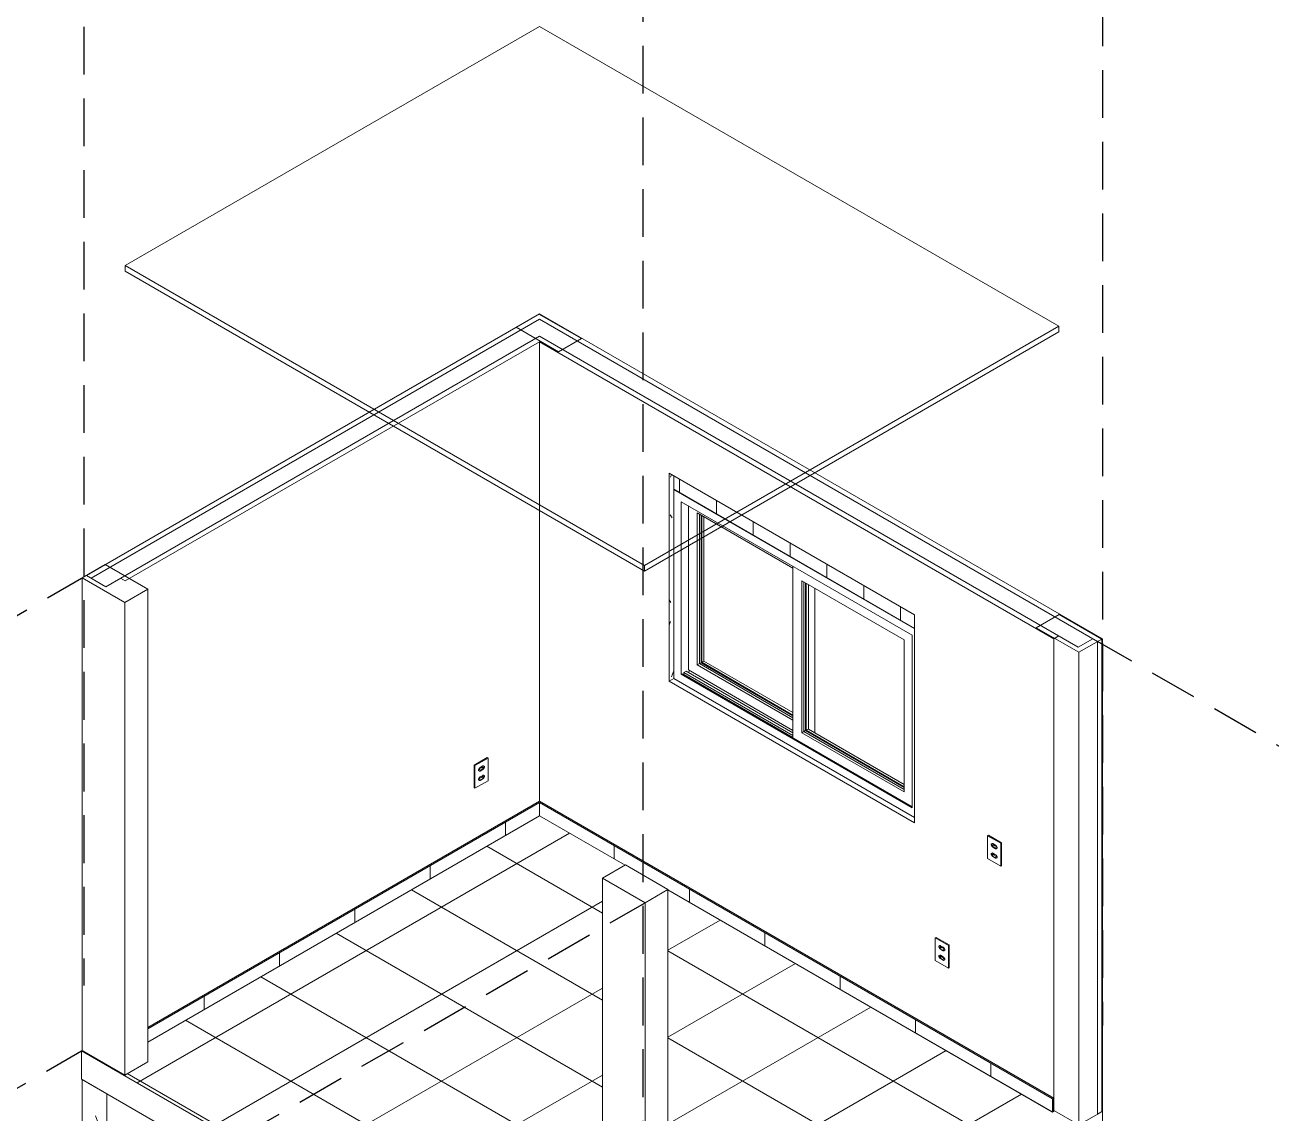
# Model space of a CAD drawing. Header units: inches. Extents: x -413 to -271, y -41 to 11.
# Drawn here: x -288.75 to -282.23, y -17.01 to -11.32 of the extents above; entities that cross this region are included whole.
import ezdxf

# ---------------------------------------------------------------- set-up
doc = ezdxf.new("R2010")
doc.units = ezdxf.units.IN
doc.header["$MEASUREMENT"] = 0
doc.linetypes.add('HIDDEN', pattern=[0.375, 0.25, -0.125])
for name, color, linetype, lineweight in [('Dispositivos elétricos', 7, 'Continuous', 20), ('Forros', 7, 'Continuous', 20), ('Janelas', 7, 'Continuous', 9), ('Padrão de superfície', 7, 'Continuous', 20), ('Paredes', 7, 'Continuous', 20), ('Pilares estruturais', 7, 'Continuous', 20), ('Pisos', 7, 'Continuous', 20), ('Quadro estrutural', 7, 'Continuous', 20)]:
    doc.layers.add(name, color=color, linetype=linetype, lineweight=lineweight)
doc.layers.add('PROJECÃO', color=1, linetype='HIDDEN')

# ---------------------------------------------------------------- blocks, each defined once
blk = doc.blocks.new('viga - Viga concreto 15x30cm-2518533-ISOMÉTRICA')
at = {"layer": 'Quadro estrutural', "true_color": 0xc0c0c0}
h = blk.add_hatch(dxfattribs=at)
h.set_pattern_fill('FP_2', color=9, style=0, pattern_type=2)
h.set_pattern_definition([(330, (31543.71, 20819.48), (431.052, -124.434), [20.532, -352.771, -2364.247]), (330, (31543.71, 20819.48), (431.052, -124.434), [-373.302, 20.532, -352.771, -1990.945]), (330, (31543.71, 20819.48), (431.052, -124.434), [-746.604, 20.532, -726.073, -1244.341]), (330, (31543.71, 20819.48), (431.052, -124.434), [-1493.209, 20.532, -352.771, -871.039]), (330, (31543.71, 20819.48), (431.052, -124.434), [-1866.511, 20.532, -228.337, -622.17]), (330, (31543.71, 20819.48), (431.052, -124.434), [-2115.379, 20.532, -601.639]), (111.206, (31705.36, 20788.37), (-308.8514, 547.15144), [24.578, -422.296, -2830.205]), (111.206, (31705.36, 20788.37), (-308.8514, 547.15144), [-446.875, 24.578, -422.296, -2383.331]), (111.206, (31705.36, 20788.37), (-308.8514, 547.15144), [-893.749, 24.578, -869.171, -1489.582]), (111.206, (31705.36, 20788.37), (-308.8514, 547.15144), [-1787.498, 24.578, -422.296, -1042.707]), (111.206, (31705.36, 20788.37), (-308.8514, 547.15144), [-2234.373, 24.578, -273.338, -744.791]), (111.206, (31705.36, 20788.37), (-308.8514, 547.15144), [-2532.289, 24.578, -720.213]), (234.896, (31759.24, 21006.13), (-122.2017, -422.7165), [15.46, -265.631, -1780.244]), (234.896, (31759.24, 21006.13), (-122.2017, -422.7165), [-281.091, 15.46, -265.631, -1499.153]), (234.896, (31759.24, 21006.13), (-122.2017, -422.7165), [-562.182, 15.46, -546.722, -936.971]), (234.896, (31759.24, 21006.13), (-122.2017, -422.7165), [-1124.365, 15.46, -265.631, -655.879]), (234.896, (31759.24, 21006.13), (-122.2017, -422.7165), [-1405.456, 15.46, -171.934, -468.485]), (234.896, (31759.24, 21006.13), (-122.2017, -422.7165), [-1592.85, 15.46, -453.025])])
h.paths.add_polyline_path([(24516.4, 13612.7), (24516.4, 13857.6), (24410.4, 13918.9), (24410.4, 13673.9), (24450, 13651)])
h = blk.add_hatch(dxfattribs=at)
h.set_pattern_fill('FP_3', color=9, style=0, pattern_type=2)
h.set_pattern_definition([(30, (20599.07, 22614.98), (431.052, 373.302), [20.532, -352.771, -2364.247]), (30, (20599.07, 22614.98), (431.052, 373.302), [-373.302, 20.532, -352.771, -1990.945]), (30, (20599.07, 22614.98), (431.052, 373.302), [-746.604, 20.532, -726.073, -1244.341]), (30, (20599.07, 22614.98), (431.052, 373.302), [-1493.209, 20.532, -352.771, -871.039]), (30, (20599.07, 22614.98), (431.052, 373.302), [-1866.511, 20.532, -228.337, -622.17]), (30, (20599.07, 22614.98), (431.052, 373.302), [-2115.379, 20.532, -601.639]), (125.104, (20760.72, 22770.52), (-308.8519, 190.5196), [15.46, -265.631, -1780.244]), (125.104, (20760.72, 22770.52), (-308.8519, 190.5196), [-281.091, 15.46, -265.631, -1499.153]), (125.104, (20760.72, 22770.52), (-308.8519, 190.5196), [-562.182, 15.46, -546.722, -936.971]), (125.104, (20760.72, 22770.52), (-308.8519, 190.5196), [-1124.365, 15.46, -265.631, -655.879]), (125.104, (20760.72, 22770.52), (-308.8519, 190.5196), [-1405.456, 15.46, -171.934, -468.485]), (125.104, (20760.72, 22770.52), (-308.8519, 190.5196), [-1592.85, 15.46, -453.025]), (248.794, (20814.6, 23050.5), (-122.2006, -563.822), [24.578, -422.296, -2830.205]), (248.794, (20814.6, 23050.5), (-122.2006, -563.822), [-446.875, 24.578, -422.296, -2383.331]), (248.794, (20814.6, 23050.5), (-122.2006, -563.822), [-893.749, 24.578, -869.171, -1489.582]), (248.794, (20814.6, 23050.5), (-122.2006, -563.822), [-1787.498, 24.578, -422.296, -1042.707]), (248.794, (20814.6, 23050.5), (-122.2006, -563.822), [-2234.373, 24.578, -273.338, -744.791]), (248.794, (20814.6, 23050.5), (-122.2006, -563.822), [-2532.289, 24.578, -720.213])])
h.paths.add_polyline_path([(24516.4, 13612.7), (24728.6, 13735.1), (24516.4, 13857.6), (24516.4, 13651)])
at = {"layer": 'Quadro estrutural'}
for p, q in [((24410.4, 13918.9), (24516.4, 13857.6)), ((24410.4, 13673.9), (24410.4, 13918.9)), ((24516.4, 13612.7), (24516.4, 13857.6)), ((24728.6, 13735.1), (24516.4, 13612.7)), ((24516.4, 13612.7), (24410.4, 13673.9))]:
    blk.add_line(p, q, dxfattribs=at)
blk = doc.blocks.new('Blocks_Janela de Correr 02 Folhas_F03351PT - Preto-2512377-ISOMÉTRICA')
at = {"layer": 'Janelas'}
for p, q in [((28006, 15867.4), (26965.9, 16468)), ((26965.9, 16468), (26965.9, 15651.5)), ((26997, 15669.4), (26997, 16414.1)), ((26997, 16414.1), (27995.4, 15837.6)), ((27028.8, 16395.7), (27028.8, 15687.8)), ((27067, 15709.8), (27067, 16366.3)), ((27067, 16366.3), (27480.6, 16127.5)), ((27076.2, 15715.1), (27076.2, 16361)), ((27083.2, 15719.2), (27083.2, 16356.9)), ((27480.6, 16134.8), (27480.6, 15394.3)), ((27518.8, 15416.3), (27518.8, 16072.8)), ((27518.8, 16072.8), (27960.8, 15817.6)), ((27528, 15421.6), (27528, 16067.5)), ((27535.1, 15425.7), (27535.1, 16063.4)), ((27995.4, 15837.6), (27995.4, 15093)), ((27960.8, 15817.6), (27960.8, 15161.2)), ((27076.2, 15715.1), (27083.2, 15719.2)), ((27083.2, 15719.2), (27480.6, 15489.8)), ((27000.5, 15671.5), (26997, 15669.4)), ((26997, 15669.4), (27995.4, 15093)), ((27995.6, 15097), (27000.5, 15671.5)), ((27007.6, 15667.4), (27009.7, 15668.6)), ((27019.6, 15682.5), (27009.7, 15676.8)), ((27009.7, 15676.8), (27480.6, 15404.9)), ((27009.7, 15668.6), (27009.7, 15676.8)), ((27009.7, 15668.6), (27480.6, 15396.7)), ((27480.6, 15416.3), (27019.6, 15682.5)), ((27026.7, 15678.4), (27035.9, 15683.7)), ((27028.8, 15687.8), (27480.6, 15426.9)), ((27067, 15709.8), (27076.2, 15715.1)), ((27480.6, 15471), (27067, 15709.8)), ((27480.6, 15481.6), (27076.2, 15715.1)), ((26965.9, 15651.5), (28006, 15050.9)), ((27518.8, 15416.3), (27528, 15421.6)), ((27960.8, 15161.2), (27518.8, 15416.3)), ((27528, 15421.6), (27535.1, 15425.7)), ((27960.8, 15171.8), (27528, 15421.6)), ((27535.1, 15425.7), (27960.8, 15179.9)), ((27480.6, 15394.3), (27995.6, 15097))]:
    blk.add_line(p, q, dxfattribs=at)
at = {"layer": 'Janelas', "color": 28, "true_color": 0x0d0d0d}
for p, q in [((27086.1, 15720.9), (27086.1, 16355.3)), ((27095.3, 16350), (27095.3, 15726.2)), ((27537.9, 15427.3), (27537.9, 16061.7)), ((27547.1, 15432.6), (27547.1, 16056.4)), ((27547.1, 16056.4), (27547.1, 15432.6)), ((27575.4, 16040.1), (27575.4, 15416.3)), ((27086.1, 15720.9), (27095.3, 15726.2)), ((27480.6, 15493.1), (27086.1, 15720.9)), ((27095.3, 15726.2), (27480.6, 15503.7)), ((27537.9, 15427.3), (27547.1, 15432.6)), ((27960.8, 15183.2), (27537.9, 15427.3)), ((27547.1, 15432.6), (27960.8, 15193.8))]:
    blk.add_line(p, q, dxfattribs=at)
blk = doc.blocks.new('Coluna_Estrutural_Retangular_eixo - 14 x 26-2513627-ISOMÉTRICA')
at = {"layer": 'Pilares estruturais'}
for p, q in [((26284.2, 17167.7), (26383.2, 17224.8)), ((26383.2, 17224.8), (26567, 17118.7)), ((26468.1, 17061.5), (26284.2, 17167.7)), ((26567, 17118.7), (26468.1, 17061.5))]:
    blk.add_line(p, q, dxfattribs=at)
blk = doc.blocks.new('Coluna_Estrutural_Retangular_eixo - 14 x 26-2513676-ISOMÉTRICA')
at = {"layer": 'Pilares estruturais'}
for p, q in [((24410.4, 16085.8), (24509.4, 16143)), ((24509.4, 16143), (24693.2, 16036.8)), ((24410.4, 16085.8), (24410.4, 14044.6)), ((24594.2, 15979.7), (24410.4, 16085.8)), ((24693.2, 16036.8), (24594.2, 15979.7)), ((24693.2, 13995.6), (24693.2, 16036.8)), ((24594.2, 13938.4), (24594.2, 15979.7)), ((24594.2, 13938.4), (24410.4, 14044.6)), ((24693.2, 13995.6), (24594.2, 13938.4))]:
    blk.add_line(p, q, dxfattribs=at)
blk = doc.blocks.new('Coluna_Estrutural_Retangular_eixo - 14 x 26-V2-ISOMÉTRICA')
at = {"layer": 'Pilares estruturais'}
for p, q in [((26657.6, 14788.4), (26756.6, 14845.6)), ((26756.6, 14845.6), (26940.4, 14739.4)), ((26657.6, 14788.4), (26657.6, 12747.2)), ((26841.4, 14682.3), (26657.6, 14788.4)), ((26940.4, 14739.4), (26841.4, 14682.3)), ((26940.4, 14739.4), (26940.4, 12698.2)), ((26841.4, 12641), (26841.4, 14682.3)), ((26841.4, 12641), (26657.6, 12747.2)), ((26940.4, 12698.2), (26841.4, 12641))]:
    blk.add_line(p, q, dxfattribs=at)
blk = doc.blocks.new('Coluna_Estrutural_Retangular_eixo - 14 x 26-V5-ISOMÉTRICA')
at = {"layer": 'Pilares estruturais'}
for p, q in [((28531.4, 15870.3), (28630.4, 15927.4)), ((28630.4, 15927.4), (28814.2, 15821.3)), ((28715.2, 15764.1), (28531.4, 15870.3)), ((28814.2, 15821.3), (28715.2, 15764.1)), ((28814.2, 15821.3), (28814.2, 13780)), ((28715.2, 13722.9), (28715.2, 15764.1)), ((28715.2, 13722.9), (28610.6, 13783.3)), ((28814.2, 13780), (28715.2, 13722.9))]:
    blk.add_line(p, q, dxfattribs=at)
blk = doc.blocks.new('CAIXA VERTICE V9 - Tomada 10A 2s-2522582-ISOMÉTRICA')
at = {"layer": 'Dispositivos elétricos'}
for p, q in [((26103.2, 15276.7), (26159.8, 15309.3)), ((26163.3, 15307.3), (26106.7, 15274.6)), ((26163.3, 15307.3), (26159.8, 15309.3)), ((26163.3, 15209.3), (26163.3, 15307.3)), ((26103.2, 15178.7), (26103.2, 15276.7)), ((26103.2, 15276.7), (26106.7, 15274.6)), ((26106.7, 15274.6), (26106.7, 15176.7)), ((26122.5, 15256.9), (26126.6, 15263.9)), ((26126.6, 15251.2), (26122.5, 15253.5)), ((26126.2, 15262), (26125.8, 15261.9)), ((26126.8, 15260.5), (26126.9, 15261)), ((26127.6, 15252.2), (26139.5, 15259.1)), ((26129.1, 15266.5), (26141, 15273.4)), ((26141, 15258.3), (26129.1, 15251.4)), ((26137.5, 15267.5), (26137.5, 15267.1)), ((26140.3, 15269.1), (26140.1, 15269.4)), ((26142, 15261.7), (26146.1, 15268.7)), ((26143.5, 15273.6), (26147.5, 15271.3)), ((26147.5, 15267.9), (26143.5, 15260.9)), ((26106.7, 15176.7), (26163.3, 15209.3)), ((26122.5, 15216.1), (26126.6, 15223)), ((26126.6, 15210.3), (26122.5, 15212.6)), ((26126.2, 15221.1), (26125.8, 15221.1)), ((26126.8, 15219.7), (26126.9, 15220.1)), ((26127.6, 15211.4), (26139.5, 15218.3)), ((26129.1, 15225.7), (26141, 15232.6)), ((26141, 15217.5), (26129.1, 15210.6)), ((26137.5, 15226.7), (26137.5, 15226.3)), ((26140.3, 15228.3), (26140.1, 15228.6)), ((26142, 15220.9), (26146.1, 15227.8)), ((26143.5, 15232.8), (26147.5, 15230.5)), ((26147.5, 15227), (26143.5, 15220.1)), ((26103.2, 15178.7), (26106.7, 15176.7))]:
    blk.add_line(p, q, dxfattribs=at)
for points in [[(26122.5, 15253.5, 0), (26122.2, 15253.8, 0), (26122, 15254.3, 0), (26121.9, 15254.8, 0), (26122, 15255.5, 0), (26122.2, 15256.2, 0), (26122.5, 15256.9, 0)], [(26124.1, 15258.9, 0), (26124.2, 15258.6, 0), (26124.5, 15258.4, 0)], [(26125.5, 15258.5, 0), (26125.5, 15259, 0), (26125.7, 15259.4, 0), (26125.9, 15259.9, 0), (26126.2, 15260.3, 0), (26126.5, 15260.7, 0), (26126.9, 15261, 0), (26127.2, 15261.1, 0), (26127.6, 15261.2, 0), (26127.9, 15261.1, 0), (26128.1, 15260.9, 0), (26128.2, 15260.5, 0), (26128.3, 15260.2, 0)], [(26128.3, 15260.2, 0), (26128.2, 15259.7, 0), (26128.1, 15259.2, 0), (26127.9, 15258.8, 0), (26127.6, 15258.3, 0), (26127.2, 15258, 0), (26126.9, 15257.7, 0), (26126.5, 15257.5, 0), (26126.2, 15257.5, 0), (26125.9, 15257.6, 0), (26125.7, 15257.8, 0), (26125.5, 15258.1, 0), (26125.5, 15258.5, 0)], [(26125.5, 15258.5, 0), (26125.8, 15258.8, 0), (26126.2, 15259.1, 0), (26126.5, 15259.6, 0), (26126.7, 15260, 0)], [(26125.9, 15251.7, 0), (26126.7, 15251.8, 0), (26127.6, 15252.2, 0)], [(26126.6, 15263.9, 0), (26127.3, 15264.9, 0), (26128.1, 15265.8, 0), (26129.1, 15266.5, 0)], [(26129.1, 15251.4, 0), (26128.1, 15251, 0), (26127.3, 15250.9, 0), (26126.6, 15251.2, 0)], [(26131.2, 15267.1, 0), (26131, 15266.6, 0), (26130.8, 15266.1, 0)], [(26131.8, 15264.7, 0), (26132.2, 15264.8, 0), (26132.5, 15265.1, 0), (26132.9, 15265.5, 0), (26133.2, 15265.9, 0), (26133.4, 15266.4, 0), (26133.5, 15266.8, 0), (26133.6, 15267.3, 0)], [(26132.2, 15264.8, 0), (26132.2, 15265.3, 0), (26132.4, 15265.8, 0), (26132.6, 15266.2, 0), (26132.9, 15266.7, 0), (26133.2, 15267, 0), (26133.6, 15267.3, 0), (26134, 15267.5, 0), (26134.3, 15267.5, 0), (26134.6, 15267.4, 0), (26134.8, 15267.2, 0), (26135, 15266.9, 0), (26135, 15266.5, 0)], [(26135, 15266.5, 0), (26135, 15266, 0), (26134.8, 15265.6, 0), (26134.6, 15265.1, 0), (26134.3, 15264.7, 0), (26134, 15264.3, 0), (26133.6, 15264, 0), (26133.2, 15263.9, 0), (26132.9, 15263.8, 0), (26132.6, 15263.9, 0), (26132.4, 15264.1, 0), (26132.2, 15264.5, 0), (26132.2, 15264.8, 0)], [(26137.5, 15267.1, 0), (26137.5, 15266.7, 0), (26137.7, 15266.4, 0), (26137.9, 15266.2, 0), (26138.2, 15266.1, 0), (26138.5, 15266.1, 0), (26138.9, 15266.3, 0), (26139.3, 15266.5, 0)], [(26138.9, 15266.3, 0), (26138.9, 15266.7, 0), (26139.1, 15267.2, 0), (26139.3, 15267.7, 0), (26139.6, 15268.1, 0), (26139.9, 15268.5, 0), (26140.3, 15268.7, 0), (26140.7, 15268.9, 0), (26141, 15268.9, 0), (26141.3, 15268.8, 0), (26141.5, 15268.6, 0), (26141.7, 15268.3, 0), (26141.7, 15267.9, 0)], [(26141.7, 15267.9, 0), (26141.7, 15267.5, 0), (26141.5, 15267, 0), (26141.3, 15266.5, 0), (26141, 15266.1, 0), (26140.7, 15265.7, 0), (26140.3, 15265.5, 0), (26139.9, 15265.3, 0), (26139.6, 15265.3, 0), (26139.3, 15265.4, 0), (26139.1, 15265.6, 0), (26138.9, 15265.9, 0), (26138.9, 15266.3, 0)], [(26139.5, 15259.1, 0), (26140.5, 15259.8, 0), (26141.3, 15260.7, 0), (26142, 15261.7, 0)], [(26139.6, 15266.9, 0), (26139.9, 15267.3, 0), (26140.1, 15267.8, 0), (26140.3, 15268.3, 0), (26140.3, 15268.7, 0)], [(26141, 15273.4, 0), (26141.9, 15273.8, 0), (26142.7, 15273.9, 0), (26143.5, 15273.6, 0)], [(26143.5, 15260.9, 0), (26142.7, 15259.8, 0), (26141.9, 15258.9, 0), (26141, 15258.3, 0)], [(26146.1, 15268.7, 0), (26146.4, 15269.4, 0), (26146.6, 15270.1, 0), (26146.7, 15270.8, 0), (26146.6, 15271.4, 0), (26146.4, 15271.8, 0)], [(26147.5, 15271.3, 0), (26147.8, 15271, 0), (26148, 15270.5, 0), (26148.1, 15269.9, 0), (26148, 15269.3, 0), (26147.8, 15268.6, 0), (26147.5, 15267.9, 0)], [(26122.5, 15212.6, 0), (26122.2, 15213, 0), (26122, 15213.4, 0), (26121.9, 15214, 0), (26122, 15214.7, 0), (26122.2, 15215.4, 0), (26122.5, 15216.1, 0)], [(26124.1, 15218.1, 0), (26124.2, 15217.8, 0), (26124.5, 15217.6, 0)], [(26125.5, 15217.7, 0), (26125.5, 15218.1, 0), (26125.7, 15218.6, 0), (26125.9, 15219.1, 0), (26126.2, 15219.5, 0), (26126.5, 15219.9, 0), (26126.9, 15220.1, 0), (26127.2, 15220.3, 0), (26127.6, 15220.3, 0), (26127.9, 15220.2, 0), (26128.1, 15220, 0), (26128.2, 15219.7, 0), (26128.3, 15219.3, 0)], [(26128.3, 15219.3, 0), (26128.2, 15218.9, 0), (26128.1, 15218.4, 0), (26127.9, 15217.9, 0), (26127.6, 15217.5, 0), (26127.2, 15217.1, 0), (26126.9, 15216.9, 0), (26126.5, 15216.7, 0), (26126.2, 15216.7, 0), (26125.9, 15216.8, 0), (26125.7, 15217, 0), (26125.5, 15217.3, 0), (26125.5, 15217.7, 0)], [(26125.5, 15217.7, 0), (26125.8, 15218, 0), (26126.2, 15218.3, 0), (26126.5, 15218.7, 0), (26126.7, 15219.2, 0)], [(26125.9, 15210.9, 0), (26126.7, 15211, 0), (26127.6, 15211.4, 0)], [(26126.6, 15223, 0), (26127.3, 15224.1, 0), (26128.1, 15225, 0), (26129.1, 15225.7, 0)], [(26129.1, 15210.6, 0), (26128.1, 15210.2, 0), (26127.3, 15210.1, 0), (26126.6, 15210.3, 0)], [(26131.2, 15226.2, 0), (26131, 15225.8, 0), (26130.8, 15225.3, 0)], [(26131.8, 15223.9, 0), (26132.2, 15224, 0), (26132.5, 15224.3, 0), (26132.9, 15224.6, 0), (26133.2, 15225.1, 0), (26133.4, 15225.5, 0), (26133.5, 15226, 0), (26133.6, 15226.5, 0)], [(26132.2, 15224, 0), (26132.2, 15224.5, 0), (26132.4, 15224.9, 0), (26132.6, 15225.4, 0), (26132.9, 15225.8, 0), (26133.2, 15226.2, 0), (26133.6, 15226.5, 0), (26134, 15226.6, 0), (26134.3, 15226.7, 0), (26134.6, 15226.6, 0), (26134.8, 15226.4, 0), (26135, 15226, 0), (26135, 15225.7, 0)], [(26135, 15225.7, 0), (26135, 15225.2, 0), (26134.8, 15224.7, 0), (26134.6, 15224.3, 0), (26134.3, 15223.8, 0), (26134, 15223.5, 0), (26133.6, 15223.2, 0), (26133.2, 15223, 0), (26132.9, 15223, 0), (26132.6, 15223.1, 0), (26132.4, 15223.3, 0), (26132.2, 15223.6, 0), (26132.2, 15224, 0)], [(26137.5, 15226.3, 0), (26137.5, 15225.9, 0), (26137.7, 15225.6, 0), (26137.9, 15225.4, 0), (26138.2, 15225.3, 0), (26138.5, 15225.3, 0), (26138.9, 15225.4, 0), (26139.3, 15225.7, 0)], [(26138.9, 15225.4, 0), (26138.9, 15225.9, 0), (26139.1, 15226.4, 0), (26139.3, 15226.8, 0), (26139.6, 15227.3, 0), (26139.9, 15227.6, 0), (26140.3, 15227.9, 0), (26140.7, 15228.1, 0), (26141, 15228.1, 0), (26141.3, 15228, 0), (26141.5, 15227.8, 0), (26141.7, 15227.5, 0), (26141.7, 15227.1, 0)], [(26141.7, 15227.1, 0), (26141.7, 15226.6, 0), (26141.5, 15226.2, 0), (26141.3, 15225.7, 0), (26141, 15225.3, 0), (26140.7, 15224.9, 0), (26140.3, 15224.6, 0), (26139.9, 15224.5, 0), (26139.6, 15224.4, 0), (26139.3, 15224.5, 0), (26139.1, 15224.7, 0), (26138.9, 15225.1, 0), (26138.9, 15225.4, 0)], [(26139.5, 15218.3, 0), (26140.5, 15218.9, 0), (26141.3, 15219.8, 0), (26142, 15220.9, 0)], [(26139.6, 15226.1, 0), (26139.9, 15226.5, 0), (26140.1, 15227, 0), (26140.3, 15227.4, 0), (26140.3, 15227.9, 0)], [(26141, 15232.6, 0), (26141.9, 15233, 0), (26142.7, 15233, 0), (26143.5, 15232.8, 0)], [(26143.5, 15220.1, 0), (26142.7, 15219, 0), (26141.9, 15218.1, 0), (26141, 15217.5, 0)], [(26146.1, 15227.8, 0), (26146.4, 15228.6, 0), (26146.6, 15229.3, 0), (26146.7, 15229.9, 0), (26146.6, 15230.5, 0), (26146.4, 15231, 0)], [(26147.5, 15230.5, 0), (26147.8, 15230.2, 0), (26148, 15229.7, 0), (26148.1, 15229.1, 0), (26148, 15228.4, 0), (26147.8, 15227.7, 0), (26147.5, 15227, 0)]]:
    blk.add_polyline3d(points, dxfattribs=at)
blk = doc.blocks.new('CAIXA VERTICE V9 - Tomada 10A 2s-V10-ISOMÉTRICA')
at = {"layer": 'Dispositivos elétricos'}
for p, q in [((28098.6, 14532.9), (28095.1, 14530.8)), ((28151.7, 14498.2), (28095.1, 14530.8)), ((28095.1, 14530.8), (28095.1, 14432.8)), ((28098.6, 14532.9), (28155.2, 14500.2)), ((28110.9, 14494.8), (28114.9, 14497.1)), ((28114.9, 14484.4), (28110.9, 14491.4)), ((28112.3, 14492.2), (28116.4, 14485.2)), ((28117.4, 14496.9), (28129.3, 14490)), ((28129.3, 14474.9), (28117.4, 14481.8)), ((28118.3, 14492.9), (28118.1, 14492.6)), ((28118.9, 14482.6), (28130.8, 14475.7)), ((28120.9, 14490.6), (28120.9, 14491.1)), ((28131.8, 14487.4), (28135.9, 14480.4)), ((28132.6, 14485.5), (28132.2, 14485.5)), ((28151.7, 14498.2), (28155.2, 14500.2)), ((28151.7, 14400.2), (28151.7, 14498.2)), ((28155.2, 14500.2), (28155.2, 14402.2)), ((28095.1, 14432.8), (28151.7, 14400.2)), ((28110.9, 14454), (28114.9, 14456.3)), ((28114.9, 14443.6), (28110.9, 14450.5)), ((28112.3, 14451.4), (28116.4, 14444.4)), ((28117.4, 14456.1), (28129.3, 14449.2)), ((28129.3, 14434.1), (28117.4, 14441)), ((28118.3, 14452.1), (28118.1, 14451.8)), ((28118.9, 14441.8), (28130.8, 14434.9)), ((28120.9, 14449.8), (28120.9, 14450.2)), ((28135.9, 14477), (28131.8, 14474.7)), ((28131.8, 14446.6), (28135.9, 14439.6)), ((28135.9, 14436.2), (28131.8, 14433.8)), ((28132.6, 14444.6), (28132.2, 14444.7)), ((28155.2, 14402.2), (28151.7, 14400.2))]:
    blk.add_line(p, q, dxfattribs=at)
for points in [[(28110.9, 14491.4, 0), (28110.6, 14492.1, 0), (28110.4, 14492.8, 0), (28110.3, 14493.5, 0), (28110.4, 14494.1, 0), (28110.6, 14494.5, 0), (28110.9, 14494.8, 0)], [(28112, 14495.3, 0), (28111.8, 14494.9, 0), (28111.7, 14494.3, 0), (28111.8, 14493.6, 0), (28112, 14492.9, 0), (28112.3, 14492.2, 0)], [(28114.9, 14497.1, 0), (28115.7, 14497.4, 0), (28116.5, 14497.3, 0), (28117.4, 14496.9, 0)], [(28117.4, 14481.8, 0), (28116.5, 14482.5, 0), (28115.7, 14483.4, 0), (28114.9, 14484.4, 0)], [(28116.4, 14485.2, 0), (28117.1, 14484.2, 0), (28117.9, 14483.3, 0), (28118.9, 14482.6, 0)], [(28116.7, 14491.4, 0), (28116.7, 14491.8, 0), (28116.9, 14492.1, 0), (28117.1, 14492.3, 0), (28117.4, 14492.4, 0), (28117.7, 14492.4, 0), (28118.1, 14492.2, 0), (28118.5, 14492, 0), (28118.8, 14491.6, 0), (28119.1, 14491.2, 0), (28119.3, 14490.7, 0), (28119.5, 14490.2, 0), (28119.5, 14489.8, 0)], [(28119.5, 14489.8, 0), (28119.5, 14489.4, 0), (28119.3, 14489.1, 0), (28119.1, 14488.9, 0), (28118.8, 14488.8, 0), (28118.5, 14488.8, 0), (28118.1, 14489, 0), (28117.7, 14489.2, 0), (28117.4, 14489.6, 0), (28117.1, 14490, 0), (28116.9, 14490.5, 0), (28116.7, 14491, 0), (28116.7, 14491.4, 0)], [(28118.1, 14492.2, 0), (28118.1, 14491.8, 0), (28118.3, 14491.3, 0), (28118.5, 14490.8, 0), (28118.8, 14490.4, 0), (28119.1, 14490.1, 0), (28119.5, 14489.8, 0), (28119.9, 14489.6, 0), (28120.2, 14489.6, 0), (28120.5, 14489.7, 0), (28120.7, 14489.9, 0), (28120.9, 14490.2, 0), (28120.9, 14490.6, 0)], [(28123.4, 14490, 0), (28123.4, 14490.4, 0), (28123.6, 14490.7, 0), (28123.8, 14490.9, 0), (28124.1, 14491, 0), (28124.4, 14491, 0), (28124.8, 14490.8, 0), (28125.2, 14490.5, 0), (28125.5, 14490.2, 0), (28125.8, 14489.8, 0), (28126, 14489.3, 0), (28126.2, 14488.8, 0), (28126.2, 14488.4, 0)], [(28126.2, 14488.4, 0), (28126.2, 14488, 0), (28126, 14487.7, 0), (28125.8, 14487.4, 0), (28125.5, 14487.4, 0), (28125.2, 14487.4, 0), (28124.8, 14487.5, 0), (28124.4, 14487.8, 0), (28124.1, 14488.2, 0), (28123.8, 14488.6, 0), (28123.6, 14489.1, 0), (28123.4, 14489.5, 0), (28123.4, 14490, 0)], [(28124.8, 14490.8, 0), (28124.9, 14490.4, 0), (28125, 14489.9, 0), (28125.2, 14489.4, 0), (28125.5, 14489, 0), (28125.9, 14488.6, 0), (28126.2, 14488.4, 0), (28126.6, 14488.2, 0)], [(28127.6, 14489.6, 0), (28127.4, 14490.1, 0), (28127.2, 14490.6, 0)], [(28129.3, 14490, 0), (28130.3, 14489.4, 0), (28131.1, 14488.5, 0), (28131.8, 14487.4, 0)], [(28130.1, 14483.7, 0), (28130.2, 14484.1, 0), (28130.3, 14484.4, 0), (28130.5, 14484.6, 0), (28130.8, 14484.7, 0), (28131.2, 14484.6, 0), (28131.5, 14484.5, 0), (28131.9, 14484.2, 0), (28132.2, 14483.9, 0), (28132.5, 14483.4, 0), (28132.7, 14483, 0), (28132.9, 14482.5, 0), (28132.9, 14482, 0)], [(28132.9, 14482, 0), (28132.9, 14481.6, 0), (28132.7, 14481.3, 0), (28132.5, 14481.1, 0), (28132.2, 14481, 0), (28131.9, 14481.1, 0), (28131.5, 14481.2, 0), (28131.2, 14481.5, 0), (28130.8, 14481.8, 0), (28130.5, 14482.3, 0), (28130.3, 14482.7, 0), (28130.2, 14483.2, 0), (28130.1, 14483.7, 0)], [(28131.5, 14484.5, 0), (28131.6, 14484, 0), (28131.7, 14483.6, 0), (28131.9, 14483.1, 0), (28132.2, 14482.7, 0), (28132.6, 14482.3, 0), (28132.9, 14482, 0)], [(28133.9, 14481.9, 0), (28134.2, 14482.1, 0), (28134.3, 14482.5, 0)], [(28135.9, 14480.4, 0), (28136.2, 14479.7, 0), (28136.4, 14479, 0), (28136.5, 14478.4, 0), (28136.4, 14477.8, 0), (28136.2, 14477.3, 0), (28135.9, 14477, 0)], [(28110.9, 14450.5, 0), (28110.6, 14451.2, 0), (28110.4, 14452, 0), (28110.3, 14452.6, 0), (28110.4, 14453.2, 0), (28110.6, 14453.7, 0), (28110.9, 14454, 0)], [(28112, 14454.5, 0), (28111.8, 14454, 0), (28111.7, 14453.5, 0), (28111.8, 14452.8, 0), (28112, 14452.1, 0), (28112.3, 14451.4, 0)], [(28114.9, 14456.3, 0), (28115.7, 14456.5, 0), (28116.5, 14456.5, 0), (28117.4, 14456.1, 0)], [(28117.4, 14441, 0), (28116.5, 14441.6, 0), (28115.7, 14442.5, 0), (28114.9, 14443.6, 0)], [(28116.4, 14444.4, 0), (28117.1, 14443.4, 0), (28117.9, 14442.5, 0), (28118.9, 14441.8, 0)], [(28116.7, 14450.6, 0), (28116.7, 14451, 0), (28116.9, 14451.3, 0), (28117.1, 14451.5, 0), (28117.4, 14451.6, 0), (28117.7, 14451.6, 0), (28118.1, 14451.4, 0), (28118.5, 14451.1, 0), (28118.8, 14450.8, 0), (28119.1, 14450.4, 0), (28119.3, 14449.9, 0), (28119.5, 14449.4, 0), (28119.5, 14449, 0)], [(28119.5, 14449, 0), (28119.5, 14448.6, 0), (28119.3, 14448.3, 0), (28119.1, 14448, 0), (28118.8, 14448, 0), (28118.5, 14448, 0), (28118.1, 14448.1, 0), (28117.7, 14448.4, 0), (28117.4, 14448.8, 0), (28117.1, 14449.2, 0), (28116.9, 14449.7, 0), (28116.7, 14450.1, 0), (28116.7, 14450.6, 0)], [(28118.1, 14451.4, 0), (28118.1, 14451, 0), (28118.3, 14450.5, 0), (28118.5, 14450, 0), (28118.8, 14449.6, 0), (28119.1, 14449.2, 0), (28119.5, 14449, 0), (28119.9, 14448.8, 0), (28120.2, 14448.8, 0), (28120.5, 14448.9, 0), (28120.7, 14449.1, 0), (28120.9, 14449.4, 0), (28120.9, 14449.8, 0)], [(28123.4, 14449.2, 0), (28123.4, 14449.6, 0), (28123.6, 14449.9, 0), (28123.8, 14450.1, 0), (28124.1, 14450.2, 0), (28124.4, 14450.1, 0), (28124.8, 14450, 0), (28125.2, 14449.7, 0), (28125.5, 14449.4, 0), (28125.8, 14448.9, 0), (28126, 14448.5, 0), (28126.2, 14448, 0), (28126.2, 14447.5, 0)], [(28126.2, 14447.5, 0), (28126.2, 14447.1, 0), (28126, 14446.8, 0), (28125.8, 14446.6, 0), (28125.5, 14446.5, 0), (28125.2, 14446.6, 0), (28124.8, 14446.7, 0), (28124.4, 14447, 0), (28124.1, 14447.3, 0), (28123.8, 14447.8, 0), (28123.6, 14448.2, 0), (28123.4, 14448.7, 0), (28123.4, 14449.2, 0)], [(28124.8, 14450, 0), (28124.9, 14449.5, 0), (28125, 14449.1, 0), (28125.2, 14448.6, 0), (28125.5, 14448.2, 0), (28125.9, 14447.8, 0), (28126.2, 14447.5, 0), (28126.6, 14447.4, 0)], [(28127.6, 14448.8, 0), (28127.4, 14449.3, 0), (28127.2, 14449.7, 0)], [(28131.8, 14474.7, 0), (28131.1, 14474.4, 0), (28130.3, 14474.5, 0), (28129.3, 14474.9, 0)], [(28129.3, 14449.2, 0), (28130.3, 14448.5, 0), (28131.1, 14447.6, 0), (28131.8, 14446.6, 0)], [(28131.8, 14433.8, 0), (28131.1, 14433.6, 0), (28130.3, 14433.7, 0), (28129.3, 14434.1, 0)], [(28130.1, 14442.8, 0), (28130.2, 14443.2, 0), (28130.3, 14443.5, 0), (28130.5, 14443.8, 0), (28130.8, 14443.8, 0), (28131.2, 14443.8, 0), (28131.5, 14443.7, 0), (28131.9, 14443.4, 0), (28132.2, 14443, 0), (28132.5, 14442.6, 0), (28132.7, 14442.1, 0), (28132.9, 14441.7, 0), (28132.9, 14441.2, 0)], [(28132.9, 14441.2, 0), (28132.9, 14440.8, 0), (28132.7, 14440.5, 0), (28132.5, 14440.3, 0), (28132.2, 14440.2, 0), (28131.9, 14440.2, 0), (28131.5, 14440.4, 0), (28131.2, 14440.7, 0), (28130.8, 14441, 0), (28130.5, 14441.4, 0), (28130.3, 14441.9, 0), (28130.2, 14442.4, 0), (28130.1, 14442.8, 0)], [(28130.8, 14475.7, 0), (28131.7, 14475.3, 0), (28132.5, 14475.3, 0)], [(28130.8, 14434.9, 0), (28131.7, 14434.5, 0), (28132.5, 14434.4, 0)], [(28131.5, 14443.7, 0), (28131.6, 14443.2, 0), (28131.7, 14442.7, 0), (28131.9, 14442.3, 0), (28132.2, 14441.8, 0), (28132.6, 14441.5, 0), (28132.9, 14441.2, 0)], [(28133.9, 14441.1, 0), (28134.2, 14441.3, 0), (28134.3, 14441.6, 0)], [(28135.9, 14439.6, 0), (28136.2, 14438.9, 0), (28136.4, 14438.2, 0), (28136.5, 14437.5, 0), (28136.4, 14436.9, 0), (28136.2, 14436.5, 0), (28135.9, 14436.2, 0)]]:
    blk.add_polyline3d(points, dxfattribs=at)
blk = doc.blocks.new('CAIXA VERTICE V9 - Tomada 10A 2s-2516932-ISOMÉTRICA')
at = {"layer": 'Dispositivos elétricos'}
for p, q in [((28324.9, 14973.8), (28321.4, 14971.7)), ((28378, 14939.1), (28321.4, 14971.7)), ((28321.4, 14971.7), (28321.4, 14873.7)), ((28324.9, 14973.8), (28381.5, 14941.1)), ((28337.2, 14935.7), (28341.2, 14938.1)), ((28341.2, 14925.3), (28337.2, 14932.3)), ((28338.6, 14933.1), (28342.6, 14926.2)), ((28343.7, 14937.8), (28355.6, 14930.9)), ((28355.6, 14915.8), (28343.7, 14922.7)), ((28344.6, 14933.9), (28344.4, 14933.5)), ((28345.1, 14923.5), (28357, 14916.6)), ((28347.2, 14931.5), (28347.2, 14931.9)), ((28358.1, 14928.3), (28362.1, 14921.4)), ((28362.1, 14917.9), (28358.1, 14915.6)), ((28358.8, 14926.4), (28358.5, 14926.4)), ((28378, 14939.1), (28381.5, 14941.1)), ((28378, 14841.1), (28378, 14939.1)), ((28381.5, 14941.1), (28381.5, 14843.1)), ((28321.4, 14873.7), (28378, 14841.1)), ((28337.2, 14894.9), (28341.2, 14897.2)), ((28341.2, 14884.5), (28337.2, 14891.5)), ((28338.6, 14892.3), (28342.6, 14885.3)), ((28343.7, 14897), (28355.6, 14890.1)), ((28355.6, 14875), (28343.7, 14881.9)), ((28344.6, 14893), (28344.4, 14892.7)), ((28345.1, 14882.7), (28357, 14875.8)), ((28347.2, 14890.7), (28347.2, 14891.1)), ((28358.1, 14887.5), (28362.1, 14880.5)), ((28362.1, 14877.1), (28358.1, 14874.8)), ((28358.8, 14885.5), (28358.5, 14885.6)), ((28381.5, 14843.1), (28378, 14841.1))]:
    blk.add_line(p, q, dxfattribs=at)
for points in [[(28337.2, 14932.3, 0), (28336.9, 14933, 0), (28336.7, 14933.7, 0), (28336.6, 14934.4, 0), (28336.7, 14935, 0), (28336.9, 14935.4, 0), (28337.2, 14935.7, 0)], [(28338.3, 14936.2, 0), (28338.1, 14935.8, 0), (28338, 14935.2, 0), (28338.1, 14934.5, 0), (28338.3, 14933.8, 0), (28338.6, 14933.1, 0)], [(28341.2, 14938.1, 0), (28341.9, 14938.3, 0), (28342.8, 14938.2, 0), (28343.7, 14937.8, 0)], [(28343.7, 14922.7, 0), (28342.8, 14923.4, 0), (28341.9, 14924.3, 0), (28341.2, 14925.3, 0)], [(28342.6, 14926.2, 0), (28343.4, 14925.1, 0), (28344.2, 14924.2, 0), (28345.1, 14923.5, 0)], [(28342.9, 14932.3, 0), (28343, 14932.7, 0), (28343.1, 14933, 0), (28343.4, 14933.2, 0), (28343.7, 14933.3, 0), (28344, 14933.3, 0), (28344.4, 14933.1, 0), (28344.7, 14932.9, 0), (28345.1, 14932.5, 0), (28345.4, 14932.1, 0), (28345.6, 14931.6, 0), (28345.7, 14931.1, 0), (28345.8, 14930.7, 0)], [(28345.8, 14930.7, 0), (28345.7, 14930.3, 0), (28345.6, 14930, 0), (28345.4, 14929.8, 0), (28345.1, 14929.7, 0), (28344.7, 14929.7, 0), (28344.4, 14929.9, 0), (28344, 14930.1, 0), (28343.7, 14930.5, 0), (28343.4, 14930.9, 0), (28343.1, 14931.4, 0), (28343, 14931.9, 0), (28342.9, 14932.3, 0)], [(28344.4, 14933.1, 0), (28344.4, 14932.7, 0), (28344.6, 14932.2, 0), (28344.8, 14931.7, 0), (28345.1, 14931.3, 0), (28345.4, 14931, 0), (28345.8, 14930.7, 0), (28346.1, 14930.5, 0), (28346.5, 14930.5, 0), (28346.8, 14930.6, 0), (28347, 14930.8, 0), (28347.1, 14931.1, 0), (28347.2, 14931.5, 0)], [(28349.7, 14930.9, 0), (28349.7, 14931.3, 0), (28349.9, 14931.6, 0), (28350.1, 14931.8, 0), (28350.4, 14931.9, 0), (28350.7, 14931.9, 0), (28351.1, 14931.7, 0), (28351.4, 14931.4, 0), (28351.8, 14931.1, 0), (28352.1, 14930.7, 0), (28352.3, 14930.2, 0), (28352.4, 14929.7, 0), (28352.5, 14929.3, 0)], [(28352.5, 14929.3, 0), (28352.4, 14928.9, 0), (28352.3, 14928.6, 0), (28352.1, 14928.3, 0), (28351.8, 14928.3, 0), (28351.4, 14928.3, 0), (28351.1, 14928.4, 0), (28350.7, 14928.7, 0), (28350.4, 14929.1, 0), (28350.1, 14929.5, 0), (28349.9, 14930, 0), (28349.7, 14930.4, 0), (28349.7, 14930.9, 0)], [(28351.1, 14931.7, 0), (28351.1, 14931.3, 0), (28351.3, 14930.8, 0), (28351.5, 14930.3, 0), (28351.8, 14929.9, 0), (28352.1, 14929.5, 0), (28352.5, 14929.3, 0), (28352.9, 14929.1, 0)], [(28353.9, 14930.5, 0), (28353.7, 14931, 0), (28353.5, 14931.5, 0)], [(28355.6, 14930.9, 0), (28356.5, 14930.3, 0), (28357.4, 14929.4, 0), (28358.1, 14928.3, 0)], [(28358.1, 14915.6, 0), (28357.4, 14915.4, 0), (28356.5, 14915.4, 0), (28355.6, 14915.8, 0)], [(28356.4, 14924.6, 0), (28356.4, 14925, 0), (28356.6, 14925.3, 0), (28356.8, 14925.5, 0), (28357.1, 14925.6, 0), (28357.4, 14925.5, 0), (28357.8, 14925.4, 0), (28358.2, 14925.1, 0), (28358.5, 14924.8, 0), (28358.8, 14924.3, 0), (28359, 14923.9, 0), (28359.2, 14923.4, 0), (28359.2, 14922.9, 0)], [(28359.2, 14922.9, 0), (28359.2, 14922.5, 0), (28359, 14922.2, 0), (28358.8, 14922, 0), (28358.5, 14921.9, 0), (28358.2, 14922, 0), (28357.8, 14922.1, 0), (28357.4, 14922.4, 0), (28357.1, 14922.7, 0), (28356.8, 14923.2, 0), (28356.6, 14923.6, 0), (28356.4, 14924.1, 0), (28356.4, 14924.6, 0)], [(28357, 14916.6, 0), (28358, 14916.3, 0), (28358.8, 14916.2, 0)], [(28357.8, 14925.4, 0), (28357.8, 14924.9, 0), (28358, 14924.5, 0), (28358.2, 14924, 0), (28358.5, 14923.6, 0), (28358.8, 14923.2, 0), (28359.2, 14922.9, 0)], [(28360.2, 14922.8, 0), (28360.4, 14923, 0), (28360.6, 14923.4, 0)], [(28362.1, 14921.4, 0), (28362.5, 14920.7, 0), (28362.7, 14919.9, 0), (28362.7, 14919.3, 0), (28362.7, 14918.7, 0), (28362.5, 14918.2, 0), (28362.1, 14917.9, 0)], [(28337.2, 14891.5, 0), (28336.9, 14892.2, 0), (28336.7, 14892.9, 0), (28336.6, 14893.5, 0), (28336.7, 14894.1, 0), (28336.9, 14894.6, 0), (28337.2, 14894.9, 0)], [(28338.3, 14895.4, 0), (28338.1, 14895, 0), (28338, 14894.4, 0), (28338.1, 14893.7, 0), (28338.3, 14893, 0), (28338.6, 14892.3, 0)], [(28341.2, 14897.2, 0), (28341.9, 14897.5, 0), (28342.8, 14897.4, 0), (28343.7, 14897, 0)], [(28343.7, 14881.9, 0), (28342.8, 14882.5, 0), (28341.9, 14883.4, 0), (28341.2, 14884.5, 0)], [(28342.6, 14885.3, 0), (28343.4, 14884.3, 0), (28344.2, 14883.4, 0), (28345.1, 14882.7, 0)], [(28342.9, 14891.5, 0), (28343, 14891.9, 0), (28343.1, 14892.2, 0), (28343.4, 14892.4, 0), (28343.7, 14892.5, 0), (28344, 14892.5, 0), (28344.4, 14892.3, 0), (28344.7, 14892.1, 0), (28345.1, 14891.7, 0), (28345.4, 14891.3, 0), (28345.6, 14890.8, 0), (28345.7, 14890.3, 0), (28345.8, 14889.9, 0)], [(28345.8, 14889.9, 0), (28345.7, 14889.5, 0), (28345.6, 14889.2, 0), (28345.4, 14889, 0), (28345.1, 14888.9, 0), (28344.7, 14888.9, 0), (28344.4, 14889.1, 0), (28344, 14889.3, 0), (28343.7, 14889.7, 0), (28343.4, 14890.1, 0), (28343.1, 14890.6, 0), (28343, 14891.1, 0), (28342.9, 14891.5, 0)], [(28344.4, 14892.3, 0), (28344.4, 14891.9, 0), (28344.6, 14891.4, 0), (28344.8, 14890.9, 0), (28345.1, 14890.5, 0), (28345.4, 14890.1, 0), (28345.8, 14889.9, 0), (28346.1, 14889.7, 0), (28346.5, 14889.7, 0), (28346.8, 14889.8, 0), (28347, 14890, 0), (28347.1, 14890.3, 0), (28347.2, 14890.7, 0)], [(28349.7, 14890.1, 0), (28349.7, 14890.5, 0), (28349.9, 14890.8, 0), (28350.1, 14891, 0), (28350.4, 14891.1, 0), (28350.7, 14891, 0), (28351.1, 14890.9, 0), (28351.4, 14890.6, 0), (28351.8, 14890.3, 0), (28352.1, 14889.8, 0), (28352.3, 14889.4, 0), (28352.4, 14888.9, 0), (28352.5, 14888.4, 0)], [(28352.5, 14888.4, 0), (28352.4, 14888, 0), (28352.3, 14887.7, 0), (28352.1, 14887.5, 0), (28351.8, 14887.4, 0), (28351.4, 14887.5, 0), (28351.1, 14887.6, 0), (28350.7, 14887.9, 0), (28350.4, 14888.3, 0), (28350.1, 14888.7, 0), (28349.9, 14889.1, 0), (28349.7, 14889.6, 0), (28349.7, 14890.1, 0)], [(28351.1, 14890.9, 0), (28351.1, 14890.4, 0), (28351.3, 14890, 0), (28351.5, 14889.5, 0), (28351.8, 14889.1, 0), (28352.1, 14888.7, 0), (28352.5, 14888.4, 0), (28352.9, 14888.3, 0)], [(28353.9, 14889.7, 0), (28353.7, 14890.2, 0), (28353.5, 14890.7, 0)], [(28355.6, 14890.1, 0), (28356.5, 14889.4, 0), (28357.4, 14888.5, 0), (28358.1, 14887.5, 0)], [(28358.1, 14874.8, 0), (28357.4, 14874.5, 0), (28356.5, 14874.6, 0), (28355.6, 14875, 0)], [(28356.4, 14883.7, 0), (28356.4, 14884.1, 0), (28356.6, 14884.5, 0), (28356.8, 14884.7, 0), (28357.1, 14884.8, 0), (28357.4, 14884.7, 0), (28357.8, 14884.6, 0), (28358.2, 14884.3, 0), (28358.5, 14883.9, 0), (28358.8, 14883.5, 0), (28359, 14883, 0), (28359.2, 14882.6, 0), (28359.2, 14882.1, 0)], [(28359.2, 14882.1, 0), (28359.2, 14881.7, 0), (28359, 14881.4, 0), (28358.8, 14881.2, 0), (28358.5, 14881.1, 0), (28358.2, 14881.1, 0), (28357.8, 14881.3, 0), (28357.4, 14881.6, 0), (28357.1, 14881.9, 0), (28356.8, 14882.4, 0), (28356.6, 14882.8, 0), (28356.4, 14883.3, 0), (28356.4, 14883.7, 0)], [(28357, 14875.8, 0), (28358, 14875.4, 0), (28358.8, 14875.3, 0)], [(28357.8, 14884.6, 0), (28357.8, 14884.1, 0), (28358, 14883.6, 0), (28358.2, 14883.2, 0), (28358.5, 14882.7, 0), (28358.8, 14882.4, 0), (28359.2, 14882.1, 0)], [(28360.2, 14882, 0), (28360.4, 14882.2, 0), (28360.6, 14882.5, 0)], [(28362.1, 14880.5, 0), (28362.5, 14879.8, 0), (28362.7, 14879.1, 0), (28362.7, 14878.4, 0), (28362.7, 14877.8, 0), (28362.5, 14877.4, 0), (28362.1, 14877.1, 0)]]:
    blk.add_polyline3d(points, dxfattribs=at)
blk = doc.blocks.new('Forro composto - ___-2521701-ISOMÉTRICA')
at = {"layer": 'Forros'}
for p, q in [((26386, 20383.5), (24596.3, 19350.2)), ((28628.3, 19088.9), (26386, 20383.5)), ((24596.3, 19350.2), (26838.6, 18055.6)), ((24596.3, 19350.2), (24596.3, 19325.7)), ((26838.6, 18031.1), (24596.3, 19325.7)), ((26838.6, 18055.6), (28628.3, 19088.9)), ((28628.3, 19064.4), (26838.6, 18031.1)), ((28628.3, 19064.4), (28628.3, 19088.9)), ((26838.6, 18031.1), (26838.6, 18055.6))]:
    blk.add_line(p, q, dxfattribs=at)

msp = doc.modelspace()

# ---------------------------------------------------------------- hatches: boundary and pattern name
at = {"layer": 'Padrão de superfície', "true_color": 0xffffff}
h = msp.add_hatch(dxfattribs=at)
h.set_pattern_fill('FP_10', scale=0.001211, style=0, pattern_type=2)
h.set_pattern_definition([(30, (-292.39515, -6.69369), (0.26106322, 0.226088), [0.02487, -0.201217, 0.02487, -1.4070167]), (30, (-292.39515, -6.69369), (0.26106322, 0.226088), [-0.2509573, -0.201217, 0.02487, -0.4273055, -0.753624]), (30, (-292.39515, -6.69369), (0.26106322, 0.226088), [-0.9043488, 0.02487, -0.201217, 0.02487, -0.502668]), (30, (-292.39515, -6.69369), (0.26106322, 0.226088), [-1.155306, -0.1258547, 0.02487, -0.351943]), (125.104, (-292.29725, -6.599485), (-0.18705316, 0.1153861), [0.0187264, -0.1515145, -1.0781897]), (125.104, (-292.29725, -6.599485), (-0.18705316, 0.1153861), [-0.170241, 0.0187264, -0.1515145, -0.90795]), (125.104, (-292.29725, -6.599485), (-0.18705316, 0.1153861), [-0.3404808, 0.0187264, -0.3217543, -0.567468]), (125.104, (-292.29725, -6.599485), (-0.18705316, 0.1153861), [-0.6809615, 0.0187264, -0.1515145, -0.397228]), (125.104, (-292.29725, -6.599485), (-0.18705316, 0.1153861), [-0.8512025, 0.0187264, -0.094767, -0.2837346]), (125.104, (-292.29725, -6.599485), (-0.18705316, 0.1153861), [-0.964696, 0.0187264, -0.265008]), (248.794, (-292.264616, -6.42992), (-0.07400922, -0.34147423), [0.029771, -0.2408745, -1.71409]), (248.794, (-292.264616, -6.42992), (-0.07400922, -0.34147423), [-0.2706454, 0.029771, -0.2408745, -1.4434436]), (248.794, (-292.264616, -6.42992), (-0.07400922, -0.34147423), [-0.541292, 0.029771, -0.51152, -0.9021527]), (248.794, (-292.264616, -6.42992), (-0.07400922, -0.34147423), [-1.082583, 0.029771, -0.2408745, -0.6315073]), (248.794, (-292.264616, -6.42992), (-0.07400922, -0.34147423), [-1.3532284, 0.029771, -0.1506594, -0.4510757]), (248.794, (-292.264616, -6.42992), (-0.07400922, -0.34147423), [-1.53366, 0.029771, -0.421305])])
h.paths.add_polyline_path([(-285.3804, -14.7546), (-285.3555, -14.7403), (-285.3555, -13.6811), (-285.3804, -13.6667), (-285.3804, -14.7466)])
at = {"layer": 'Padrão de superfície', "true_color": 0x808080}
h = msp.add_hatch(dxfattribs=at)
h.set_pattern_fill('FP_5', color=8, scale=0.001211, style=0, pattern_type=2)
h.set_pattern_definition([(330, (-286.096405, -15.400465), (-4e-07, 0.0741759), []), (90, (-286.0964, -15.40047), (-0.0963576, 0.129807), [0.0741753, -0.0741753])])
h.paths.add_polyline_path([(-284.0956, -14.4787), (-284.0956, -14.4085), (-285.3555, -13.6811), (-285.3555, -13.7513), (-284.2172, -14.4085)])
at = {"layer": 'Padrão de superfície', "true_color": 0xbcbcbc}
h = msp.add_hatch(dxfattribs=at)
h.set_pattern_fill('FP_26', color=9, scale=0.001211, style=0, pattern_type=2)
h.set_pattern_definition([(30, (-288.2064, -16.69977), (-2e-07, 0.454944), []), (90, (-288.2064, -16.69977), (-0.39399, -0.22747), [])])
h.paths.add_polyline_path([(-288.1083, -16.6432), (-286.0579, -15.4593), (-286.0579, -15.3901), (-288.1083, -16.5739), (-288.1083, -16.6406)])
h = msp.add_hatch(dxfattribs=at)
h.set_pattern_fill('FP_27', color=9, scale=0.001211, style=0, pattern_type=2)
h.set_pattern_definition([(330, (-286.0613, -15.45733), (2e-07, 0.454944), []), (90, (-286.0613, -15.45733), (-0.393993, 0.22747), [])])
h.paths.add_polyline_path([(-283.3736, -17.0091), (-283.3736, -16.9399), (-286.0579, -15.3901), (-286.0579, -15.4593), (-285.6108, -15.7174), (-285.6091, -15.7165), (-285.3864, -15.845), (-285.3864, -15.847), (-283.3804, -17.0051)])
h = msp.add_hatch(dxfattribs=at)
h.set_pattern_fill('FP_1', color=9, scale=0.001211, style=0, pattern_type=2)
h.set_pattern_definition([(150, (-285.78378, -16.8469), (-0.393993, -0.22747), []), (210, (-285.78378, -16.8469), (0.393993, -0.22747), [])])
h.paths.add_polyline_path([(-285.5097, -18.3888), (-285.5063, -18.3868), (-285.729, -18.2582), (-285.729, -15.7857), (-285.6108, -15.7174), (-286.0579, -15.4593), (-288.1083, -16.6432), (-288.1083, -16.746), (-288.2282, -16.8152), (-288.4509, -16.6867), (-288.4544, -16.6886), (-285.5131, -18.3868)])
h.paths.add_polyline_path([(-285.3864, -18.3175), (-283.2365, -17.0763), (-283.3633, -17.0032), (-283.3736, -17.0091), (-285.3864, -15.847), (-285.3864, -17.502)])
h = msp.add_hatch(dxfattribs=at)
h.set_pattern_fill('FP_28', color=9, scale=0.001211, style=0, pattern_type=2)
h.set_pattern_definition([(30, (-283.37014, -17.0071), (-2e-07, 0.45494), []), (90, (-283.37014, -17.0071), (-0.394, -0.22747), [])])
h.paths.add_polyline_path([(-283.3736, -17.0091), (-283.3667, -17.0051), (-283.3667, -16.9359), (-283.3736, -16.9399), (-283.3736, -17.0051)])

# ---------------------------------------------------------------- linework, layer by layer
at = {"layer": 'Paredes'}
for p, q in [((-288.4295, -14.2018), (-286.0579, -12.8325)), ((-286.0579, -12.8325), (-283.1132, -14.5326)), ((-288.4047, -14.2161), (-286.0579, -12.8612)), ((-283.138, -14.547), (-286.0579, -12.8612)), ((-288.3276, -14.2606), (-286.0579, -12.9502)), ((-286.0579, -12.9502), (-283.24, -14.5771)), ((-286.0579, -12.9789), (-288.2257, -14.2305)), ((-283.3667, -14.5326), (-286.0579, -12.9789)), ((-286.0579, -15.3822), (-286.0579, -12.9789)), ((-285.3804, -13.6667), (-284.0956, -14.4085)), ((-285.3804, -14.7546), (-285.3804, -13.6667)), ((-285.3555, -13.6811), (-285.3555, -14.7403)), ((-285.3555, -13.7513), (-284.0956, -14.4787)), ((-288.4295, -14.2018), (-288.3276, -14.2606)), ((-288.2505, -14.2161), (-288.2257, -14.2305)), ((-284.0956, -14.4085), (-284.0956, -15.4964)), ((-283.3419, -14.5183), (-283.3667, -14.5326)), ((-283.3667, -14.5326), (-283.3667, -17.0051)), ((-283.24, -14.5771), (-283.1629, -14.5326)), ((-283.1132, -14.5326), (-283.138, -14.547)), ((-283.1132, -14.5326), (-283.1132, -17.0051)), ((-283.138, -17.0195), (-283.138, -14.547)), ((-285.3804, -14.7546), (-285.3555, -14.7403)), ((-284.0956, -15.4964), (-285.3804, -14.7546)), ((-284.0956, -15.4677), (-285.3555, -14.7403)), ((-288.1083, -16.566), (-286.0579, -15.3822)), ((-286.0579, -15.3822), (-283.3667, -16.9359)), ((-286.0579, -15.3901), (-288.1083, -16.5739)), ((-283.3736, -16.9399), (-286.0579, -15.3901)), ((-286.0579, -15.3901), (-286.0579, -15.4593)), ((-288.1083, -16.6432), (-286.0579, -15.4593)), ((-286.0579, -15.4593), (-285.6108, -15.7174)), ((-285.3864, -15.847), (-283.3736, -17.0091)), ((-283.3736, -16.9399), (-283.3667, -16.9359)), ((-283.3736, -17.0091), (-283.3736, -16.9399)), ((-283.3633, -17.0032), (-283.3736, -17.0091)), ((-283.138, -17.0195), (-283.1132, -17.0051))]:
    msp.add_line(p, q, dxfattribs=at)
at = {"layer": 'Pisos'}
for p, q in [((-288.4509, -16.6867), (-288.4544, -16.6886)), ((-288.4544, -16.6886), (-285.5097, -18.3888)), ((-288.4544, -16.6886), (-288.4544, -16.837)), ((-285.5097, -18.5371), (-288.4544, -16.837)), ((-283.1132, -17.0051), (-283.1132, -17.1535))]:
    msp.add_line(p, q, dxfattribs=at)
at = {"layer": 'PROJECÃO'}
for p, q in [((-288.4419, -6.4563), (-288.4419, -16.3464)), ((-283.1132, -6.6826), (-283.1132, -16.5568)), ((-285.5186, -8.0555), (-285.5186, -17.9456)), ((-291.8804, -16.1941), (-288.4544, -14.2161)), ((-279.712, -16.525), (-283.138, -14.547)), ((-288.9357, -17.8943), (-285.5097, -15.9162)), ((-289.6124, -17.3572), (-288.4544, -16.6886))]:
    msp.add_line(p, q, dxfattribs=at)

# ---------------------------------------------------------------- block references
at = {"layer": 'Dispositivos elétricos', "xscale": 0.001211283034581218, "yscale": 0.001211283034581218, "zscale": 0.001211283034581218}
for name in ['CAIXA VERTICE V9 - Tomada 10A 2s-2522582-ISOMÉTRICA', 'CAIXA VERTICE V9 - Tomada 10A 2s-2516932-ISOMÉTRICA', 'CAIXA VERTICE V9 - Tomada 10A 2s-V10-ISOMÉTRICA']:
    msp.add_blockref(name, (-318.0188, -33.6986), dxfattribs=at)
at = {"layer": 'Forros', "xscale": 0.001211283034581218, "yscale": 0.001211283034581218, "zscale": 0.001211283034581218}
msp.add_blockref('Forro composto - ___-2521701-ISOMÉTRICA', (-318.0188, -36.0196), dxfattribs=at)
at = {"layer": 'Janelas', "xscale": 0.001211283034581218, "yscale": 0.001211283034581218, "zscale": 0.001211283034581218}
msp.add_blockref('Blocks_Janela de Correr 02 Folhas_F03351PT - Preto-2512377-ISOMÉTRICA', (-318.0188, -33.6986), dxfattribs=at)
at = {"layer": 'Pilares estruturais', "xscale": 0.001211283034581218, "yscale": 0.001211283034581218, "zscale": 0.001211283034581218}
for name in ['Coluna_Estrutural_Retangular_eixo - 14 x 26-2513627-ISOMÉTRICA', 'Coluna_Estrutural_Retangular_eixo - 14 x 26-2513676-ISOMÉTRICA', 'Coluna_Estrutural_Retangular_eixo - 14 x 26-V5-ISOMÉTRICA', 'Coluna_Estrutural_Retangular_eixo - 14 x 26-V2-ISOMÉTRICA']:
    msp.add_blockref(name, (-318.0188, -33.6986), dxfattribs=at)
at = {"layer": 'Quadro estrutural', "xscale": 0.001211283034581218, "yscale": 0.001211283034581218, "zscale": 0.001211283034581218}
msp.add_blockref('viga - Viga concreto 15x30cm-2518533-ISOMÉTRICA', (-318.0188, -33.6986), dxfattribs=at)

doc.saveas('drawing.dxf')
